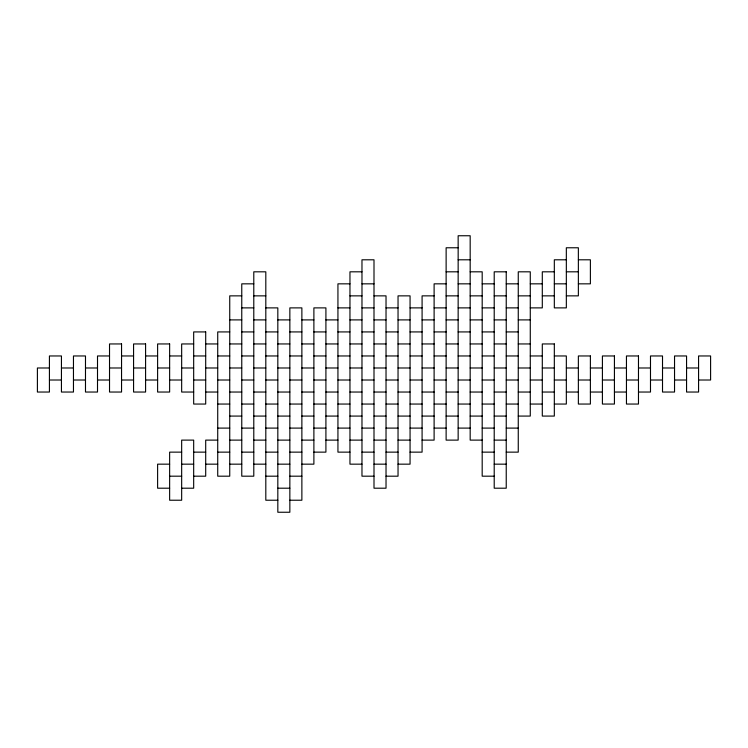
<?xml version="1.0" encoding="UTF-8"?>
<svg xmlns="http://www.w3.org/2000/svg" width="748" height="748" viewBox="0 0 748 748"><rect width="100%" height="100%" fill="white"/><g stroke="black" fill="none" stroke-linecap="round" stroke-linejoin="round"><path stroke-width="1.12" d="M458.15 247.775L446.126 247.775L446.126 440.114L458.15 440.114L458.15 235.751L470.174 235.751L470.174 440.114L482.189 440.114M458.15 259.799L470.174 259.799M566.339 259.799L554.324 259.799L554.324 307.886L566.339 307.886L566.339 247.775L578.363 247.775L578.363 295.862L566.339 295.862M578.363 259.799L590.387 259.799L590.387 283.838L578.363 283.838M361.976 271.814L349.961 271.814L349.961 464.162L361.976 464.162M446.126 271.814L458.15 271.814M470.174 271.814L482.189 271.814L482.189 476.186L494.213 476.186M554.324 271.814L542.3 271.814L542.3 307.886L530.276 307.886M566.339 271.814L578.363 271.814M253.787 283.838L241.763 283.838L241.763 476.186L253.787 476.186L253.787 271.814L265.811 271.814L265.811 500.225L277.826 500.225M349.961 283.838L337.937 283.838L337.937 452.138L349.961 452.138M361.976 283.838L374 283.838M446.126 283.838L434.111 283.838L434.111 440.114L422.087 440.114M458.15 283.838L470.174 283.838M482.189 283.838L494.213 283.838M506.237 283.838L518.261 283.838M530.276 283.838L542.3 283.838M554.324 283.838L566.339 283.838M241.763 295.862L229.739 295.862L229.739 476.186L217.724 476.186L217.724 331.925L229.739 331.925M253.787 295.862L265.811 295.862M349.961 295.862L361.976 295.862M374 295.862L386.024 295.862L386.024 488.201L374 488.201L374 259.799L361.976 259.799L361.976 476.186L374 476.186M434.111 295.862L422.087 295.862L422.087 452.138L410.063 452.138M446.126 295.862L458.15 295.862M470.174 295.862L482.189 295.862M494.213 295.862L506.237 295.862M518.261 295.862L530.276 295.862M542.3 295.862L554.324 295.862M241.763 307.886L253.787 307.886M265.811 307.886L277.826 307.886L277.826 512.249L289.85 512.249L289.85 307.886L301.874 307.886L301.874 500.225L289.85 500.225M337.937 307.886L349.961 307.886M361.976 307.886L374 307.886M386.024 307.886L398.039 307.886M410.063 307.886L422.087 307.886M434.111 307.886L446.126 307.886M458.15 307.886L470.174 307.886M482.189 307.886L494.213 307.886M506.237 307.886L518.261 307.886M229.739 319.901L241.763 319.901M253.787 319.901L265.811 319.901M277.826 319.901L289.85 319.901M301.874 319.901L313.889 319.901M325.913 319.901L337.937 319.901M349.961 319.901L361.976 319.901M374 319.901L386.024 319.901M398.039 319.901L410.063 319.901M422.087 319.901L434.111 319.901M446.126 319.901L458.15 319.901M470.174 319.901L482.189 319.901M494.213 319.901L506.237 319.901M518.261 319.901L530.276 319.901M241.763 331.925L253.787 331.925M265.811 331.925L277.826 331.925M289.85 331.925L301.874 331.925M313.889 331.925L325.913 331.925M337.937 331.925L349.961 331.925M361.976 331.925L374 331.925M386.024 331.925L398.039 331.925M410.063 331.925L422.087 331.925M434.111 331.925L446.126 331.925M458.15 331.925L470.174 331.925M482.189 331.925L494.213 331.925M506.237 331.925L518.261 331.925M193.676 343.949L181.661 343.949L181.661 392.036L193.676 392.036M205.7 343.949L217.724 343.949M229.739 343.949L241.763 343.949M253.787 343.949L265.811 343.949M277.826 343.949L289.85 343.949M301.874 343.949L313.889 343.949M325.913 343.949L337.937 343.949M349.961 343.949L361.976 343.949M374 343.949L386.024 343.949M398.039 343.949L410.063 343.949M422.087 343.949L434.111 343.949M446.126 343.949L458.15 343.949M470.174 343.949L482.189 343.949M494.213 343.949L506.237 343.949M518.261 343.949L530.276 343.949M109.526 355.964L97.511 355.964L97.511 392.036L85.487 392.036L85.487 355.964L73.463 355.964L73.463 392.036L61.439 392.036L61.439 355.964L49.424 355.964L49.424 392.036L37.4 392.036L37.4 367.988L49.424 367.988M121.55 355.964L133.574 355.964M145.589 355.964L157.613 355.964M169.637 355.964L181.661 355.964M193.676 355.964L205.7 355.964M217.724 355.964L229.739 355.964M241.763 355.964L253.787 355.964M265.811 355.964L277.826 355.964M289.85 355.964L301.874 355.964M313.889 355.964L325.913 355.964M337.937 355.964L349.961 355.964M361.976 355.964L374 355.964M386.024 355.964L398.039 355.964M410.063 355.964L422.087 355.964M434.111 355.964L446.126 355.964M458.15 355.964L470.174 355.964M482.189 355.964L494.213 355.964M506.237 355.964L518.261 355.964M530.276 355.964L542.3 355.964M554.324 355.964L566.339 355.964L566.339 404.051L554.324 404.051M61.439 367.988L73.463 367.988M85.487 367.988L97.511 367.988M109.526 367.988L121.55 367.988M133.574 367.988L145.589 367.988M157.613 367.988L169.637 367.988M181.661 367.988L193.676 367.988M205.7 367.988L217.724 367.988M229.739 367.988L241.763 367.988M253.787 367.988L265.811 367.988M277.826 367.988L289.85 367.988M301.874 367.988L313.889 367.988M325.913 367.988L337.937 367.988M349.961 367.988L361.976 367.988M374 367.988L386.024 367.988M398.039 367.988L410.063 367.988M422.087 367.988L434.111 367.988M446.126 367.988L458.15 367.988M470.174 367.988L482.189 367.988M494.213 367.988L506.237 367.988M518.261 367.988L530.276 367.988M542.3 367.988L554.324 367.988M566.339 367.988L578.363 367.988M590.387 367.988L602.411 367.988M614.426 367.988L626.45 367.988M638.474 367.988L650.489 367.988M662.513 367.988L674.537 367.988M686.561 367.988L698.576 367.988M49.424 380.012L61.439 380.012M73.463 380.012L85.487 380.012M97.511 380.012L109.526 380.012M121.55 380.012L133.574 380.012M145.589 380.012L157.613 380.012M169.637 380.012L181.661 380.012M193.676 380.012L205.7 380.012M217.724 380.012L229.739 380.012M241.763 380.012L253.787 380.012M265.811 380.012L277.826 380.012M289.85 380.012L301.874 380.012M313.889 380.012L325.913 380.012M337.937 380.012L349.961 380.012M361.976 380.012L374 380.012M386.024 380.012L398.039 380.012M410.063 380.012L422.087 380.012M434.111 380.012L446.126 380.012M458.15 380.012L470.174 380.012M482.189 380.012L494.213 380.012M506.237 380.012L518.261 380.012M530.276 380.012L542.3 380.012M554.324 380.012L566.339 380.012M578.363 380.012L590.387 380.012M602.411 380.012L614.426 380.012M626.45 380.012L638.474 380.012M650.489 380.012L662.513 380.012M674.537 380.012L686.561 380.012M698.576 380.012L710.6 380.012L710.6 355.964L698.576 355.964L698.576 392.036L686.561 392.036L686.561 355.964L674.537 355.964L674.537 392.036L662.513 392.036L662.513 355.964L650.489 355.964L650.489 392.036L638.474 392.036M205.7 392.036L217.724 392.036M229.739 392.036L241.763 392.036M253.787 392.036L265.811 392.036M277.826 392.036L289.85 392.036M301.874 392.036L313.889 392.036M325.913 392.036L337.937 392.036M349.961 392.036L361.976 392.036M374 392.036L386.024 392.036M398.039 392.036L410.063 392.036M422.087 392.036L434.111 392.036M446.126 392.036L458.15 392.036M470.174 392.036L482.189 392.036M494.213 392.036L506.237 392.036M518.261 392.036L530.276 392.036M542.3 392.036L554.324 392.036M566.339 392.036L578.363 392.036M590.387 392.036L602.411 392.036M614.426 392.036L626.45 392.036M217.724 404.051L229.739 404.051M241.763 404.051L253.787 404.051M265.811 404.051L277.826 404.051M289.85 404.051L301.874 404.051M313.889 404.051L325.913 404.051M337.937 404.051L349.961 404.051M361.976 404.051L374 404.051M386.024 404.051L398.039 404.051M410.063 404.051L422.087 404.051M434.111 404.051L446.126 404.051M458.15 404.051L470.174 404.051M482.189 404.051L494.213 404.051M506.237 404.051L518.261 404.051M530.276 404.051L542.3 404.051M229.739 416.075L241.763 416.075M253.787 416.075L265.811 416.075M277.826 416.075L289.85 416.075M301.874 416.075L313.889 416.075M325.913 416.075L337.937 416.075M349.961 416.075L361.976 416.075M374 416.075L386.024 416.075M398.039 416.075L410.063 416.075M422.087 416.075L434.111 416.075M446.126 416.075L458.15 416.075M470.174 416.075L482.189 416.075M494.213 416.075L506.237 416.075M518.261 416.075L530.276 416.075L530.276 271.814L518.261 271.814L518.261 452.138L506.237 452.138M217.724 428.099L229.739 428.099M241.763 428.099L253.787 428.099M265.811 428.099L277.826 428.099M289.85 428.099L301.874 428.099M313.889 428.099L325.913 428.099M337.937 428.099L349.961 428.099M361.976 428.099L374 428.099M386.024 428.099L398.039 428.099M410.063 428.099L422.087 428.099M434.111 428.099L446.126 428.099M458.15 428.099L470.174 428.099M482.189 428.099L494.213 428.099M506.237 428.099L518.261 428.099M217.724 440.114L205.7 440.114L205.7 476.186L193.676 476.186M229.739 440.114L241.763 440.114M253.787 440.114L265.811 440.114M277.826 440.114L289.85 440.114M301.874 440.114L313.889 440.114M325.913 440.114L337.937 440.114M349.961 440.114L361.976 440.114M374 440.114L386.024 440.114M398.039 440.114L410.063 440.114M494.213 440.114L506.237 440.114M181.661 452.138L169.637 452.138L169.637 500.225L181.661 500.225L181.661 440.114L193.676 440.114L193.676 488.201L181.661 488.201M193.676 452.138L205.7 452.138M217.724 452.138L229.739 452.138M241.763 452.138L253.787 452.138M265.811 452.138L277.826 452.138M289.85 452.138L301.874 452.138M313.889 452.138L325.913 452.138L325.913 307.886L313.889 307.886L313.889 464.162L301.874 464.162M361.976 452.138L374 452.138M386.024 452.138L398.039 452.138M482.189 452.138L494.213 452.138M169.637 464.162L157.613 464.162L157.613 488.201L169.637 488.201M181.661 464.162L193.676 464.162M205.7 464.162L217.724 464.162M229.739 464.162L241.763 464.162M253.787 464.162L265.811 464.162M277.826 464.162L289.85 464.162M374 464.162L386.024 464.162M398.039 464.162L410.063 464.162L410.063 295.862L398.039 295.862L398.039 476.186L386.024 476.186M494.213 464.162L506.237 464.162M169.637 476.186L181.661 476.186M265.811 476.186L277.826 476.186M289.85 476.186L301.874 476.186M277.826 488.201L289.85 488.201M506.237 271.814L494.213 271.814L494.213 488.201L506.237 488.201L506.237 271.814M205.7 331.925L193.676 331.925L193.676 404.051L205.7 404.051L205.7 331.925M121.55 343.949L109.526 343.949L109.526 392.036L121.55 392.036L121.55 343.949M145.589 343.949L133.574 343.949L133.574 392.036L145.589 392.036L145.589 343.949M169.637 343.949L157.613 343.949L157.613 392.036L169.637 392.036L169.637 343.949M554.324 343.949L542.3 343.949L542.3 416.075L554.324 416.075L554.324 343.949M590.387 355.964L578.363 355.964L578.363 404.051L590.387 404.051L590.387 355.964M614.426 355.964L602.411 355.964L602.411 404.051L614.426 404.051L614.426 355.964M638.474 355.964L626.45 355.964L626.45 404.051L638.474 404.051L638.474 355.964"/></g></svg>
